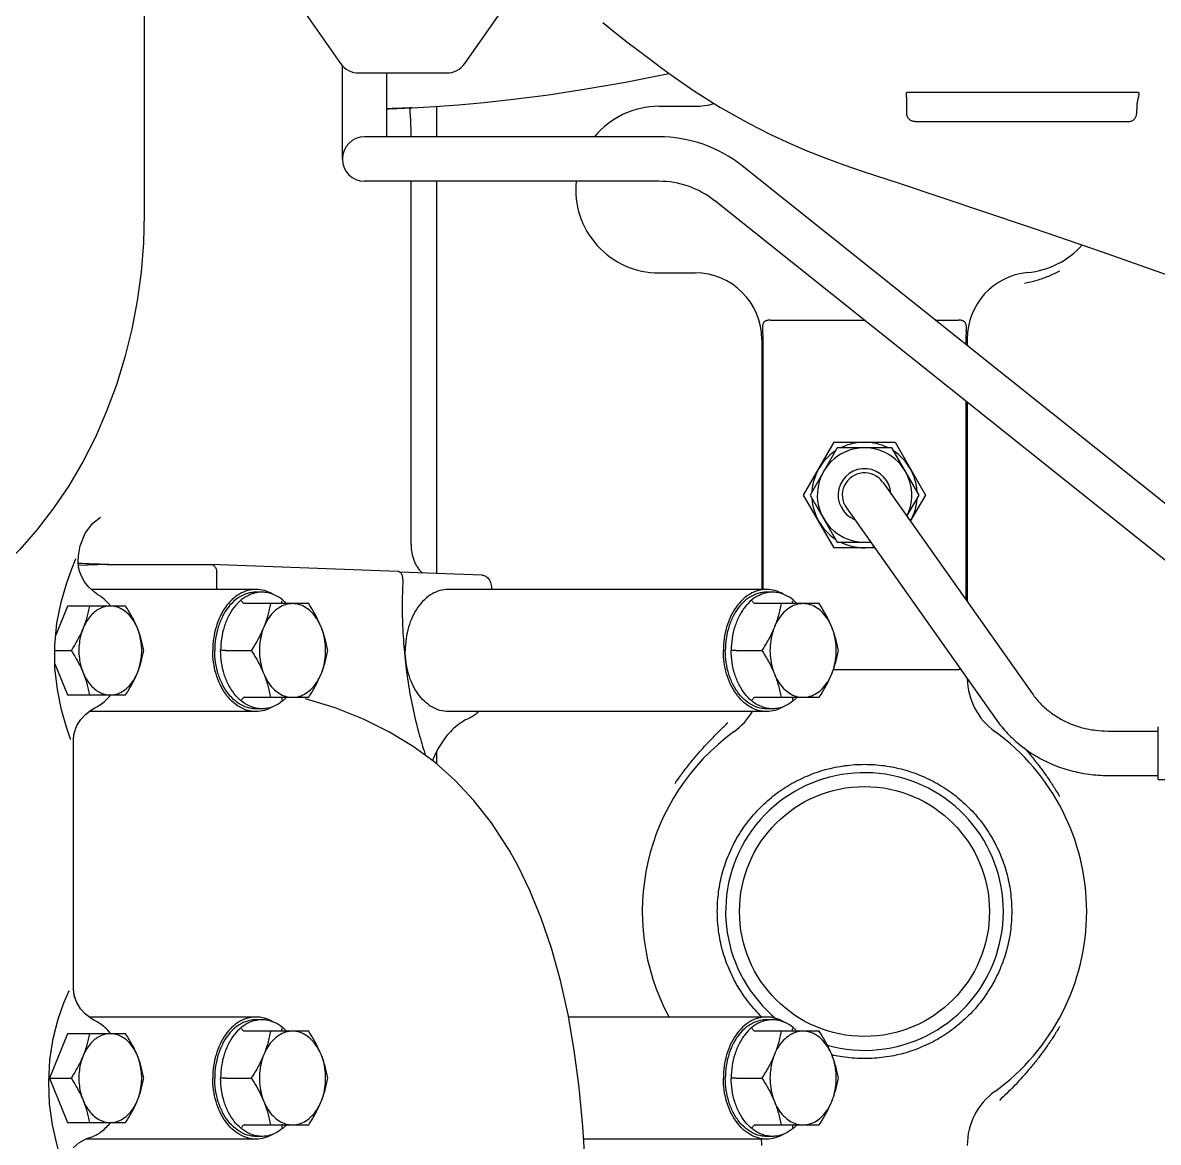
# Model space of a CAD drawing. Header units: millimetres. Extents: x 156850 to 204135, y 56350 to 74150.
# Drawn here: x 174468.4 to 174672.9, y 62455.9 to 62657.6 of the extents above; entities that cross this region are included whole.
import ezdxf

# ---------------------------------------------------------------- set-up
doc = ezdxf.new("R2010")
doc.units = ezdxf.units.MM
doc.header["$LTSCALE"] = 150
doc.layers.add('-----33 Equipment', color=5, linetype='Continuous')

# ---------------------------------------------------------------- blocks, each defined once
blk = doc.blocks.new('X-2F-PLAN$0$AUDIT_I_260115101451-0')
at = {"color": 0}
for p, q in [((21.5, 5.1), (-34.86, 5.1)), ((1.78, -23.55), (-7.79, -30.26)), ((-9.5, -33.54), (-9.5, -49.37)), ((-7.79, -52.65), (6.23, -62.47))]:
    blk.add_line(p, q, dxfattribs=at)
blk.add_lwpolyline([(-34.86, 5.1), (-40.11, 5.24), (-45.35, 5.66), (-50.54, 6.36), (-55.66, 7.33), (-60.7, 8.58), (-65.63, 10.09), (-70.43, 11.86), (-75.07, 13.88), (-79.55, 16.16), (-83.83, 18.67), (-87.89, 21.39), (-91.73, 24.34), (-95.31, 27.47), (-98.63, 30.78), (-101.67, 34.26), (-104.41, 37.87), (-106.87, 41.62), (-109.01, 45.47), (-110.85, 49.41), (-112.38, 53.44)], dxfattribs=at)
for centre, major_axis in [((-5.5, -33.54), (3.55, -1.85)), ((-5.5, -49.37), (3.55, 1.85))]:
    blk.add_ellipse(centre, major_axis=major_axis, ratio=0.999806, start_param=-3.621479, end_param=-2.661706, dxfattribs=at)
blk = doc.blocks.new('X-2F-PLAN$0$A$C73FA2420')
at = {"color": 0, "linetype": 'Continuous'}
for p, q in [((2713.23, 1165.02), (2705.23, 1161.76)), ((2721.23, 1161.76), (2713.23, 1165.02)), ((2713.23, 1165.02), (2713.23, 1161.11)), ((2787.82, 1164.04), (2782.23, 1161.76)), ((2790.23, 1164.06), (2790.23, 1161.11)), ((2798.23, 1161.76), (2793.01, 1163.89)), ((2705.23, 1161.76), (2705.23, 1151.31)), ((2721.23, 1151.31), (2721.23, 1161.76)), ((2728.68, 1161.59), (2728.68, 1161.59)), ((2774.33, 1161.26), (2774.46, 1161.31)), ((2774.45, 1161.31), (2776.43, 1161.95)), ((2774.45, 1161.31), (2774.46, 1161.31)), ((2782.23, 1161.76), (2782.23, 1151.31)), ((2798.23, 1151.31), (2798.23, 1161.76)), ((2725.71, 1159.42), (2726.85, 1160.11)), ((2726.85, 1160.11), (2727.42, 1160.35)), ((2727.42, 1160.35), (2727.82, 1160.47)), ((2727.82, 1160.47), (2728.34, 1160.59)), ((2728.34, 1160.59), (2728.35, 1160.59)), ((2728.35, 1160.59), (2728.77, 1160.65)), ((2728.77, 1160.65), (2729.25, 1160.67)), ((2729.25, 1160.67), (2765.72, 1160.71)), ((2765.72, 1160.71), (2774.34, 1160.68)), ((2774.33, 1160.68), (2775.3, 1160.57)), ((2776.05, 1160.36), (2776.7, 1160.08)), ((2803.91, 1159.39), (2804.52, 1159.61)), ((2804.52, 1159.61), (2805.37, 1159.78)), ((2805.37, 1159.78), (2805.79, 1159.82)), ((2805.73, 1154.71), (2805.55, 1159.8)), ((2805.78, 1159.82), (2806.23, 1159.83)), ((2805.78, 1159.82), (2805.79, 1159.82)), ((2806.23, 1159.83), (2806.32, 1159.83)), ((2806.31, 1159.83), (2807.27, 1159.78)), ((2806.58, 1160.36), (2806.73, 1160.3)), ((2806.71, 1160.31), (2806.72, 1160.3)), ((2702.23, 1127.84), (2702.23, 1158.53)), ((2702.52, 1157.8), (2702.52, 1157.79)), ((2724.23, 1127.84), (2724.23, 1157.9)), ((2779.23, 1127.84), (2779.23, 1157.87)), ((2801.23, 1127.84), (2801.23, 1157.5)), ((2779.89, 1156.84), (2779.89, 1156.84)), ((2800.28, 1156.29), (2800.28, 1156.29)), ((2805.73, 1154.71), (2805.73, 1135.97)), ((2801.23, 1134.91), (2804.23, 1134.91)), ((2804.46, 1102.33), (2805.73, 1135.94)), ((2805.73, 1135.97), (2805.73, 1135.94)), ((2713.23, 1133.31), (2713.23, 1128.68)), ((2790.23, 1133.31), (2790.23, 1128.68)), ((2704.8, 1129.87), (2704.8, 1118.35)), ((2721.67, 1118.35), (2721.67, 1129.87)), ((2781.8, 1129.87), (2781.8, 1118.35)), ((2798.67, 1118.35), (2798.67, 1129.87)), ((2702.73, 1126.78), (2702.73, 1127.84)), ((2723.73, 1126.78), (2723.73, 1127.84)), ((2779.73, 1126.78), (2779.73, 1127.84)), ((2800.73, 1126.78), (2800.73, 1127.84)), ((2781.52, 1118.91), (2781.52, 1118.91)), ((2878.73, 1112.28), (2895.52, 1112.28)), ((2874.73, 1055.28), (2874.73, 1108.28)), ((2882.73, 1055.28), (2882.73, 1108.28)), ((2882.73, 1104.28), (2894.23, 1104.28)), ((2887.79, 1104.28), (2887.79, 1103.88)), ((2803.81, 1087.13), (2804.36, 1102)), ((2809.31, 1099.91), (2874.73, 1099.91)), ((2882.73, 1099.91), (2883.23, 1099.91)), ((2772.03, 1095.31), (2769.78, 1095.31)), ((2874.73, 1095.31), (2804.11, 1095.31)), ((2888.2, 1095.31), (2882.73, 1095.31)), ((2888.18, 1095.62), (2888.49, 1091.39)), ((2779.23, 1035.91), (2779.23, 1093.19)), ((2801.23, 1035.91), (2801.23, 1093.19)), ((2801.23, 1085.41), (2801.31, 1085.41)), ((2754.02, 1082.08), (2753.99, 1082.07)), ((2724.23, 1035.91), (2724.23, 1071.58)), ((2702.23, 1035.91), (2702.23, 1068.83)), ((2858.23, 1055.28), (2858.23, 1048.78)), ((2888.23, 1055.28), (2888.23, 1048.78)), ((2761.65, 908.08), (2871.24, 1045.3)), ((2713.23, 1041.38), (2713.23, 1036.76)), ((2790.23, 1041.38), (2790.23, 1036.76)), ((2771.89, 908.08), (2877.49, 1040.31)), ((2704.8, 1037.94), (2704.8, 1026.43)), ((2721.67, 1026.43), (2721.67, 1037.94)), ((2781.8, 1037.94), (2781.8, 1026.43)), ((2798.67, 1026.43), (2798.67, 1037.94)), ((2846.23, 1036.78), (2801.23, 1036.78)), ((2702.73, 1034.85), (2702.73, 1035.91)), ((2723.73, 1034.85), (2723.73, 1035.91)), ((2779.73, 1034.85), (2779.73, 1035.91)), ((2800.73, 1034.85), (2800.73, 1035.91)), ((2801.23, 1036.51), (2846.23, 1036.51)), ((2849.73, 1035.22), (2849.73, 1018.37)), ((2881.53, 1031.68), (2880.87, 1030.16)), ((2808.73, 1023.76), (2818.23, 1029.25)), ((2818.23, 1029.25), (2827.73, 1023.76)), ((2880.16, 1028.46), (2879.98, 1028.03)), ((2880.88, 1030.19), (2880.16, 1028.46)), ((2880.88, 1030.19), (2880.87, 1030.16)), ((2818.23, 1028.09), (2809.73, 1023.19)), ((2826.73, 1023.19), (2818.23, 1028.09)), ((2879.98, 1028.03), (2878.87, 1025.22)), ((2786.73, 1001.78), (2786.73, 1023.91)), ((2808.73, 1016.46), (2808.73, 1023.76)), ((2809.73, 1023.19), (2809.73, 1017.16)), ((2826.73, 1013.37), (2826.73, 1023.19)), ((2827.73, 1023.76), (2827.73, 1012.79)), ((2815.92, 1021.54), (2777.78, 994.56)), ((2876.57, 1018.73), (2874.31, 1011.88)), ((2820.54, 1015.01), (2782.4, 988.03)), ((2818.23, 1008.46), (2826.73, 1013.37)), ((2827.73, 1012.79), (2818.23, 1007.31)), ((2818.23, 1007.31), (2813.51, 1010.04)), ((2814.41, 1010.67), (2818.23, 1008.46)), ((2874.31, 1011.88), (2871.92, 1004.69)), ((2886.97, 1010.67), (2889.23, 1010.67)), ((2890.73, 969), (2890.73, 1010.65)), ((2885.48, 1009.17), (2885.48, 970.79)), ((2849.73, 1005.55), (2849.73, 1001.36)), ((2834.88, 999.78), (2799.01, 999.78)), ((2835.1, 1000.05), (2799.39, 1000.05)), ((2846.35, 999.78), (2845.12, 999.78)), ((2846.35, 1000.05), (2845.34, 1000.05)), ((2866.6, 988.83), (2866.22, 987.73)), ((2767.73, 974.49), (2767.73, 965.39)), ((2775.73, 974.49), (2775.73, 965.39)), ((2886.97, 969.28), (2887.64, 969.28)), ((2766.98, 965.39), (2776.48, 965.39)), ((2766.98, 965.39), (2766.98, 961.89))]:
    blk.add_line(p, q, dxfattribs=at)
for points in [[(2699.05, 1163.08), (2701.37, 1163.7), (2704.8, 1164.47), (2708.59, 1164.99), (2712.54, 1165.16), (2716.52, 1164.94), (2720.34, 1164.35), (2723.82, 1163.46), (2726.77, 1162.42), (2728.68, 1161.59)], [(2776.43, 1161.95), (2779.53, 1162.83), (2783.18, 1163.59), (2787.11, 1164.03), (2791.17, 1164.07), (2795.17, 1163.68), (2798.92, 1162.93), (2802.26, 1161.96)], [(2728.68, 1161.59), (2728.91, 1161.48), (2729.01, 1161.43)], [(2802.26, 1161.96), (2804.96, 1161), (2806.61, 1160.35)], [(2700.66, 1160.75), (2701.55, 1159.72), (2702.23, 1158.55), (2702.52, 1157.79)], [(2723.61, 1156.9), (2723.96, 1157.54), (2724.74, 1158.55), (2725.71, 1159.42)], [(2774.2, 1161.21), (2774.22, 1161.22), (2774.33, 1161.26)], [(2776.7, 1160.08), (2777.82, 1159.37), (2778.78, 1158.48), (2779.55, 1157.45), (2779.89, 1156.84)], [(2800.28, 1156.29), (2800.71, 1156.92), (2801.61, 1157.91), (2802.68, 1158.75), (2803.91, 1159.39)], [(2807.27, 1159.78), (2809.05, 1159.51), (2811.34, 1158.58), (2813.16, 1157.19), (2814.23, 1155.83)], [(2754.02, 1082.08), (2754.77, 1082.53), (2759.22, 1085.43), (2763.24, 1088.59), (2766.83, 1091.98), (2770.04, 1095.6), (2772.94, 1099.53), (2775.55, 1103.82), (2777.88, 1108.5), (2779.88, 1113.58), (2781.52, 1118.91)], [(2887.79, 1103.88), (2887.94, 1099.71), (2888.18, 1095.62)], [(2888.49, 1091.39), (2888.92, 1086.75), (2889.5, 1081.45), (2890.32, 1075.19), (2891.35, 1068.4), (2892.58, 1061.33), (2894.13, 1053.52), (2894.15, 1053.46)], [(2681.73, 1068.16), (2689.55, 1068.24), (2697.21, 1068.51), (2704.53, 1068.97), (2711.56, 1069.64), (2718.28, 1070.54), (2724.7, 1071.66), (2730.81, 1073.03), (2736.6, 1074.64), (2742.03, 1076.49), (2747.02, 1078.53), (2751.53, 1080.71), (2753.99, 1082.07)], [(2903.29, 1065.41), (2902.21, 1064.07), (2901, 1062.52), (2899.68, 1060.83), (2898.29, 1058.99), (2896.82, 1057.05), (2895.3, 1055.02), (2893.84, 1053.05)], [(2893.84, 1053.05), (2891.06, 1049.06), (2888.07, 1044.32), (2885.12, 1039.07)], [(2885.12, 1039.07), (2883.22, 1035.31), (2881.53, 1031.68)], [(2878.87, 1025.22), (2877.69, 1022.01), (2876.57, 1018.73)], [(2871.92, 1004.69), (2869.18, 996.51), (2866.6, 988.83)], [(2866.22, 987.73), (2862.03, 975.48), (2857.18, 961.77), (2853.45, 951.52)]]:
    blk.add_lwpolyline(points, dxfattribs=at)
blk.add_circle((2743.23, 1018.28), 22.5, dxfattribs=at)
for centre, radius, start, end in [((2878.73, 1108.28), 4, 0, 180), ((2873.23, 1055.28), 15, 84.2586, 180), ((2873.23, 1055.28), 15, 0, 50.6959), ((2743.23, 1018.28), 40, 35.9117, 118.3723), ((2858.73, 1055.28), 16, 321.3895, 0), ((2858.73, 1055.28), 24, 321.3895, 0), ((2846.23, 1048.78), 12, 270, 0), ((2900.23, 1048.78), 12, 180, 196.489), ((2743.23, 1018.28), 25, 164.454, 140.7462), ((2785.35, 1048.78), 12, 215.9117, 239.3426), ((2701.12, 1048.78), 12, 270, 275.3387), ((2846.23, 1048.78), 12.27, 270, 277.0231), ((2818.23, 1018.28), 8.5, 243.4203, 187.1914), ((2818.23, 1018.28), 9.5, 93.8498, 146.151), ((2818.23, 1018.28), 9.5, 33.8482, 86.1517), ((2818.23, 1018.28), 9.5, 153.849, 190.3064), ((2818.23, 1018.28), 4.75, 272.8752, 157.8318), ((2818.23, 1018.28), 4, 305.2741, 125.2741), ((2818.23, 1018.28), 9.5, 333.849, 26.1502), ((2818.23, 1018.28), 9.5, 273.8498, 326.151), ((2818.23, 1018.28), 9.5, 240.1879, 266.1517), ((2701.12, 987.78), 12, 35.9117, 90), ((2785.35, 987.78), 12, 90.9908, 144.0883), ((2846.35, 987.78), 12.27, 83.5224, 90), ((2846.35, 987.78), 12, 5.3128, 90), ((2743.23, 1018.28), 40, 215.9117, 324.0883), ((2873.23, 990.28), 15, 185.3128, 228.3084)]:
    blk.add_arc(centre, radius, start, end, dxfattribs=at)
for points, start_tangent, end_tangent in [([(2713.23, 1161.11), (2712.21, 1160.48), (2711.21, 1159.91), (2710.22, 1159.4), (2709.23, 1158.97)], (-0.84076, -0.541408), (-0.92582, -0.377964)), ([(2717.23, 1158.97), (2715.97, 1159.39), (2714.62, 1159.64), (2713.23, 1159.73), (2711.84, 1159.64), (2710.5, 1159.39), (2709.23, 1158.97)], (-0.92582, 0.377964), (-0.92582, -0.377964)), ([(2717.23, 1158.97), (2716.25, 1159.4), (2715.26, 1159.91), (2714.25, 1160.48), (2713.23, 1161.11)], (-0.92582, 0.377964), (-0.84076, 0.541408)), ([(2727.43, 1160.36), (2727.7, 1160.44), (2728.12, 1160.55)], (0.943614, 0.331049), (0.977969, 0.208751)), ([(2728.12, 1160.55), (2728.21, 1160.57), (2728.34, 1160.59)], (0.977969, 0.208751), (0.984966, 0.172748)), ([(2728.35, 1160.59), (2728.57, 1160.63), (2728.76, 1160.65)], (0.985049, 0.172275), (0.993779, 0.111366)), ([(2728.76, 1160.65), (2729.25, 1160.69)], (0.993779, 0.111366), (0.997742, 0.067158)), ([(2729.25, 1160.69), (2729.3, 1160.7)], (0.997742, 0.067158), (0.997899, 0.064785)), ([(2774.27, 1160.7), (2774.79, 1160.66)], (0.998058, -0.062288), (0.991909, -0.12695)), ([(2774.79, 1160.66), (2774.86, 1160.65), (2775.01, 1160.62)], (0.991909, -0.12695), (0.987186, -0.159573)), ([(2775.01, 1160.62), (2775.19, 1160.59), (2775.3, 1160.57)], (0.987186, -0.159573), (0.978302, -0.207182)), ([(2775.3, 1160.57), (2776.03, 1160.36)], (0.978302, -0.207182), (0.941615, -0.336692)), ([(2790.23, 1161.11), (2789.21, 1160.48), (2788.21, 1159.91), (2787.22, 1159.4), (2786.23, 1158.97)], (-0.84076, -0.541408), (-0.92582, -0.377964)), ([(2794.23, 1158.97), (2792.97, 1159.39), (2791.62, 1159.64), (2790.23, 1159.73), (2788.84, 1159.64), (2787.5, 1159.39), (2786.23, 1158.97)], (-0.92582, 0.377964), (-0.92582, -0.377964)), ([(2794.23, 1158.97), (2793.25, 1159.4), (2792.26, 1159.91), (2791.25, 1160.48), (2790.23, 1161.11)], (-0.92582, 0.377964), (-0.84076, 0.541408)), ([(2804.54, 1159.61), (2804.8, 1159.68), (2805.25, 1159.77)], (0.961546, 0.274643), (0.988818, 0.149131)), ([(2805.25, 1159.77), (2805.3, 1159.77), (2805.34, 1159.78)], (0.988818, 0.149131), (0.990809, 0.135266)), ([(2805.34, 1159.78), (2805.67, 1159.82), (2805.71, 1159.82)], (0.990809, 0.135266), (0.997029, 0.077027)), ([(2805.71, 1159.82), (2805.78, 1159.82)], (0.997029, 0.077027), (0.997792, 0.066422)), ([(2805.97, 1159.82), (2805.76, 1154.71)], (-0.04188, -0.999123), (-0.040908, -0.999163)), ([(2805.79, 1159.82), (2805.87, 1159.83)], (0.997823, 0.065946), (0.998559, 0.053657)), ([(2805.87, 1159.83), (2806.32, 1159.84)], (0.998559, 0.053657), (1, 0.00003)), ([(2806.32, 1159.84), (2806.42, 1159.84)], (1, 0.00003), (0.999941, -0.010907)), ([(2702.52, 1157.79), (2702.97, 1156.69)], (0.293788, -0.955871), (0.456114, -0.889922)), ([(2709.23, 1158.97), (2708.25, 1158.6), (2707.26, 1158.29), (2706.25, 1158.04), (2705.23, 1157.84)], (-0.92582, -0.377964), (-0.985438, -0.170033)), ([(2709.23, 1158.97), (2708.1, 1158.41), (2707.11, 1157.71), (2706.31, 1156.9), (2705.72, 1156), (2705.35, 1155.05), (2705.23, 1154.07)], (-0.92582, -0.377964), (0, -1)), ([(2721.23, 1154.07), (2721.11, 1155.05), (2720.75, 1156.01), (2720.16, 1156.9), (2719.36, 1157.71), (2718.38, 1158.4), (2717.23, 1158.97)], (0, 1), (-0.92582, 0.377964)), ([(2721.23, 1157.84), (2720.21, 1158.04), (2719.21, 1158.29), (2718.22, 1158.6), (2717.23, 1158.97)], (-0.985438, 0.170033), (-0.92582, 0.377964)), ([(2786.23, 1158.97), (2785.25, 1158.6), (2784.26, 1158.29), (2783.25, 1158.04), (2782.23, 1157.84)], (-0.92582, -0.377964), (-0.985438, -0.170033)), ([(2786.23, 1158.97), (2785.1, 1158.41), (2784.11, 1157.71), (2783.31, 1156.9), (2782.72, 1156), (2782.35, 1155.05), (2782.23, 1154.07)], (-0.92582, -0.377964), (0, -1)), ([(2798.23, 1154.07), (2798.11, 1155.05), (2797.75, 1156.01), (2797.16, 1156.9), (2796.36, 1157.71), (2795.38, 1158.4), (2794.23, 1158.97)], (0, 1), (-0.92582, 0.377964)), ([(2798.23, 1157.84), (2797.21, 1158.04), (2796.21, 1158.29), (2795.22, 1158.6), (2794.23, 1158.97)], (-0.985438, 0.170033), (-0.92582, 0.377964)), ([(2702.97, 1156.69), (2703.48, 1155.83), (2705.12, 1154.09), (2705.2, 1154.02)], (0.456114, -0.889922), (0.782614, -0.622507)), ([(2721.27, 1154.02), (2722.36, 1155.04), (2723.06, 1155.94)], (0.782469, 0.62269), (0.55814, 0.829747)), ([(2723.06, 1155.94), (2723.61, 1156.9)], (0.55814, 0.829747), (0.425153, 0.905121)), ([(2779.89, 1156.84), (2780.45, 1155.88)], (0.433659, -0.901077), (0.565088, -0.825031)), ([(2780.45, 1155.88), (2781.21, 1154.93), (2782.2, 1154.02)], (0.565088, -0.825031), (0.78243, -0.622739)), ([(2798.27, 1154.02), (2798.78, 1154.46), (2799.68, 1155.43)], (0.782108, 0.623143), (0.623303, 0.781981)), ([(2799.68, 1155.43), (2800.28, 1156.29)], (0.623303, 0.781981), (0.511108, 0.859516)), ([(2705.23, 1154.07), (2705.36, 1153.09), (2705.72, 1152.14), (2706.31, 1151.24), (2707.11, 1150.44), (2708.09, 1149.74), (2709.23, 1149.17)], (0, -1), (0.92582, -0.377964)), ([(2717.23, 1149.17), (2718.37, 1149.74), (2719.36, 1150.43), (2720.16, 1151.24), (2720.75, 1152.14), (2721.11, 1153.09), (2721.23, 1154.07)], (0.92582, 0.377964), (0, 1)), ([(2782.23, 1154.07), (2782.36, 1153.09), (2782.72, 1152.14), (2783.31, 1151.24), (2784.11, 1150.44), (2785.09, 1149.74), (2786.23, 1149.17)], (0, -1), (0.92582, -0.377964)), ([(2794.23, 1149.17), (2795.37, 1149.74), (2796.36, 1150.43), (2797.16, 1151.24), (2797.75, 1152.14), (2798.11, 1153.09), (2798.23, 1154.07)], (0.92582, 0.377964), (0, 1)), ([(2805.76, 1154.71), (2805.71, 1153.49)], (-0.040908, -0.999163), (-0.040685, -0.999172)), ([(2705.23, 1151.31), (2706.25, 1150.68), (2707.26, 1150.11), (2708.25, 1149.61), (2709.23, 1149.17)], (0.84076, -0.541408), (0.92582, -0.377964)), ([(2717.23, 1149.17), (2718.22, 1149.61), (2719.21, 1150.11), (2720.21, 1150.68), (2721.23, 1151.31)], (0.92582, 0.377964), (0.84076, 0.541408)), ([(2782.23, 1151.31), (2783.25, 1150.68), (2784.26, 1150.11), (2785.25, 1149.61), (2786.23, 1149.17)], (0.84076, -0.541408), (0.92582, -0.377964)), ([(2794.23, 1149.17), (2795.22, 1149.61), (2796.21, 1150.11), (2797.21, 1150.68), (2798.23, 1151.31)], (0.92582, 0.377964), (0.84076, 0.541408)), ([(2709.23, 1149.17), (2710.22, 1148.8), (2711.21, 1148.5), (2712.21, 1148.25), (2713.23, 1148.04)], (0.92582, -0.377964), (0.985438, -0.170033)), ([(2709.23, 1149.17), (2710.5, 1148.76), (2711.85, 1148.5), (2713.23, 1148.41), (2714.62, 1148.5), (2715.97, 1148.76), (2717.23, 1149.17)], (0.92582, -0.377964), (0.92582, 0.377964)), ([(2713.23, 1148.04), (2714.25, 1148.25), (2715.26, 1148.5), (2716.25, 1148.8), (2717.23, 1149.17)], (0.985438, 0.170033), (0.92582, 0.377964)), ([(2786.23, 1149.17), (2787.22, 1148.8), (2788.21, 1148.5), (2789.21, 1148.25), (2790.23, 1148.04)], (0.92582, -0.377964), (0.985438, -0.170033)), ([(2786.23, 1149.17), (2787.5, 1148.76), (2788.85, 1148.5), (2790.23, 1148.41), (2791.62, 1148.5), (2792.97, 1148.76), (2794.23, 1149.17)], (0.92582, -0.377964), (0.92582, 0.377964)), ([(2790.23, 1148.04), (2791.25, 1148.25), (2792.26, 1148.5), (2793.25, 1148.8), (2794.23, 1149.17)], (0.985438, 0.170033), (0.92582, 0.377964)), ([(2702.23, 1127.84), (2702.45, 1129.36), (2703.07, 1130.81), (2704.09, 1132.16), (2705.46, 1133.34), (2707.12, 1134.31), (2709.02, 1135.02), (2711.09, 1135.47), (2713.23, 1135.62)], (0, 1), (1, 0)), ([(2702.73, 1127.84), (2702.79, 1128.61), (2703.25, 1130.13), (2704.14, 1131.55), (2705.43, 1132.81), (2707.06, 1133.84), (2708.96, 1134.62), (2711.05, 1135.1), (2713.23, 1135.26)], (0, 1), (1, 0)), ([(2724.23, 1127.84), (2724.02, 1129.36), (2723.4, 1130.81), (2722.38, 1132.16), (2721.01, 1133.34), (2719.35, 1134.31), (2717.44, 1135.02), (2715.38, 1135.47), (2713.23, 1135.62)], (0, 1), (-1, 0)), ([(2723.73, 1127.84), (2723.68, 1128.61), (2723.22, 1130.13), (2722.33, 1131.55), (2721.04, 1132.81), (2719.41, 1133.84), (2717.5, 1134.62), (2715.42, 1135.1), (2713.23, 1135.26)], (0, 1), (-1, 0)), ([(2779.23, 1127.84), (2779.45, 1129.36), (2780.07, 1130.81), (2781.09, 1132.16), (2782.46, 1133.34), (2784.12, 1134.31), (2786.02, 1135.02), (2788.09, 1135.47), (2790.23, 1135.62)], (0, 1), (1, 0)), ([(2779.73, 1127.84), (2779.79, 1128.61), (2780.25, 1130.13), (2781.14, 1131.55), (2782.43, 1132.81), (2784.06, 1133.84), (2785.96, 1134.62), (2788.05, 1135.1), (2790.23, 1135.26)], (0, 1), (1, 0)), ([(2801.23, 1127.84), (2801.02, 1129.36), (2800.4, 1130.81), (2799.38, 1132.16), (2798.01, 1133.34), (2796.35, 1134.31), (2794.44, 1135.02), (2792.38, 1135.47), (2790.23, 1135.62)], (0, 1), (-1, 0)), ([(2800.73, 1127.84), (2800.68, 1128.61), (2800.22, 1130.13), (2799.33, 1131.55), (2798.04, 1132.81), (2796.41, 1133.84), (2794.5, 1134.62), (2792.42, 1135.1), (2790.23, 1135.26)], (0, 1), (-1, 0)), ([(2805.73, 1135.94), (2805.7, 1135.73), (2805.59, 1135.51), (2805.41, 1135.31), (2805.17, 1135.14), (2804.89, 1135.01), (2804.57, 1134.94), (2804.23, 1134.91)], (-0.038721, -0.99925), (-1, 0)), ([(2702.83, 1127.8), (2703.25, 1129.07), (2704.14, 1130.49), (2705.43, 1131.75), (2707.06, 1132.78), (2708.96, 1133.56), (2711.05, 1134.04), (2713.23, 1134.2)], (0.1942, 0.980962), (1, 0)), ([(2723.63, 1127.8), (2723.22, 1129.07), (2722.33, 1130.49), (2721.04, 1131.75), (2719.41, 1132.78), (2717.5, 1133.56), (2715.42, 1134.04), (2713.23, 1134.2)], (-0.1942, 0.980962), (-1, 0)), ([(2713.23, 1133.31), (2713.23, 1133.49), (2713.23, 1133.7), (2713.23, 1133.9), (2713.23, 1134.07)], (0, 1), (0, 1)), ([(2779.83, 1127.8), (2780.25, 1129.07), (2781.14, 1130.49), (2782.43, 1131.75), (2784.06, 1132.78), (2785.96, 1133.56), (2788.05, 1134.04), (2790.23, 1134.2)], (0.1942, 0.980962), (1, 0)), ([(2800.63, 1127.8), (2800.22, 1129.07), (2799.33, 1130.49), (2798.04, 1131.75), (2796.41, 1132.78), (2794.5, 1133.56), (2792.42, 1134.04), (2790.23, 1134.2)], (-0.1942, 0.980962), (-1, 0)), ([(2790.23, 1133.31), (2790.23, 1133.49), (2790.23, 1133.7), (2790.23, 1133.9), (2790.23, 1134.07)], (0, 1), (0, 1)), ([(2704.8, 1129.87), (2704.76, 1130.03), (2704.64, 1130.19), (2704.48, 1130.33), (2704.3, 1130.42)], (0, 1), (-0.92582, 0.377964)), ([(2713.23, 1128.68), (2712.17, 1128.02), (2711.11, 1127.42), (2710.06, 1126.88), (2709.02, 1126.43)], (-0.84076, -0.541408), (-0.92582, -0.377964)), ([(2717.45, 1126.43), (2716.41, 1126.88), (2715.36, 1127.42), (2714.3, 1128.02), (2713.23, 1128.68)], (-0.92582, 0.377964), (-0.84076, 0.541408)), ([(2721.67, 1129.87), (2721.71, 1130.03), (2721.83, 1130.19), (2721.99, 1130.33), (2722.17, 1130.42)], (0, 1), (0.92582, 0.377964)), ([(2781.8, 1129.87), (2781.76, 1130.03), (2781.64, 1130.19), (2781.48, 1130.33), (2781.3, 1130.42)], (0, 1), (-0.92582, 0.377964)), ([(2790.23, 1128.68), (2789.17, 1128.02), (2788.11, 1127.42), (2787.06, 1126.88), (2786.02, 1126.43)], (-0.84076, -0.541408), (-0.92582, -0.377964)), ([(2794.45, 1126.43), (2793.41, 1126.88), (2792.36, 1127.42), (2791.3, 1128.02), (2790.23, 1128.68)], (-0.92582, 0.377964), (-0.84076, 0.541408)), ([(2798.67, 1129.87), (2798.71, 1130.03), (2798.83, 1130.19), (2798.99, 1130.33), (2799.17, 1130.42)], (0, 1), (0.92582, 0.377964)), ([(2703.16, 1124.71), (2703.07, 1124.86), (2702.45, 1126.32), (2702.23, 1127.84)], (-0.527024, 0.84985), (0, 1)), ([(2702.73, 1126.78), (2702.79, 1127.55), (2702.83, 1127.8)], (0, 1), (0.1942, 0.980962)), ([(2703.15, 1124.71), (2702.79, 1126), (2702.73, 1126.78)], (-0.378535, 0.925587), (0, 1)), ([(2717.45, 1126.43), (2715.84, 1126.93), (2714.12, 1127.19), (2712.35, 1127.19), (2710.63, 1126.93), (2709.02, 1126.43)], (-0.92582, 0.377964), (-0.92582, -0.377964)), ([(2723.31, 1124.71), (2723.4, 1124.86), (2724.02, 1126.32), (2724.23, 1127.84)], (0.527024, 0.84985), (0, 1)), ([(2723.32, 1124.71), (2723.68, 1126), (2723.73, 1126.78)], (0.378535, 0.925587), (0, 1)), ([(2723.73, 1126.78), (2723.68, 1127.55), (2723.63, 1127.8)], (0, 1), (-0.1942, 0.980962)), ([(2780.16, 1124.71), (2780.07, 1124.86), (2779.45, 1126.32), (2779.23, 1127.84)], (-0.527024, 0.84985), (0, 1)), ([(2779.73, 1126.78), (2779.79, 1127.55), (2779.83, 1127.8)], (0, 1), (0.1942, 0.980962)), ([(2780.15, 1124.71), (2779.79, 1126), (2779.73, 1126.78)], (-0.378535, 0.925587), (0, 1)), ([(2794.45, 1126.43), (2792.84, 1126.93), (2791.12, 1127.19), (2789.35, 1127.19), (2787.63, 1126.93), (2786.02, 1126.43)], (-0.92582, 0.377964), (-0.92582, -0.377964)), ([(2800.31, 1124.71), (2800.4, 1124.86), (2801.02, 1126.32), (2801.23, 1127.84)], (0.527024, 0.84985), (0, 1)), ([(2800.32, 1124.71), (2800.68, 1126), (2800.73, 1126.78)], (0.378535, 0.925587), (0, 1)), ([(2800.73, 1126.78), (2800.68, 1127.55), (2800.63, 1127.8)], (0, 1), (-0.1942, 0.980962)), ([(2704.18, 1123.01), (2704.14, 1123.06), (2703.25, 1124.48), (2703.15, 1124.71)], (-0.639571, 0.768732), (-0.378535, 0.925587)), ([(2709.02, 1126.43), (2707.6, 1125.7), (2706.41, 1124.77), (2705.53, 1123.69), (2704.98, 1122.5), (2704.8, 1121.26)], (-0.92582, -0.377964), (0, -1)), ([(2709.02, 1126.43), (2707.98, 1126.04), (2706.93, 1125.71), (2705.87, 1125.45), (2704.8, 1125.24)], (-0.92582, -0.377964), (-0.985438, -0.170033)), ([(2721.67, 1121.26), (2721.48, 1122.5), (2720.94, 1123.69), (2720.06, 1124.77), (2718.88, 1125.69), (2717.45, 1126.43)], (0, 1), (-0.92582, 0.377964)), ([(2721.67, 1125.24), (2720.6, 1125.45), (2719.54, 1125.71), (2718.49, 1126.04), (2717.45, 1126.43)], (-0.985438, 0.170033), (-0.92582, 0.377964)), ([(2722.28, 1123.01), (2722.33, 1123.06), (2723.22, 1124.48), (2723.32, 1124.71)], (0.639571, 0.768732), (0.378535, 0.925587)), ([(2781.18, 1123.01), (2781.14, 1123.06), (2780.25, 1124.48), (2780.15, 1124.71)], (-0.639571, 0.768732), (-0.378535, 0.925587)), ([(2786.02, 1126.43), (2784.6, 1125.7), (2783.41, 1124.77), (2782.53, 1123.69), (2781.98, 1122.5), (2781.8, 1121.26)], (-0.92582, -0.377964), (0, -1)), ([(2786.02, 1126.43), (2784.98, 1126.04), (2783.93, 1125.71), (2782.87, 1125.45), (2781.8, 1125.24)], (-0.92582, -0.377964), (-0.985438, -0.170033)), ([(2798.67, 1121.26), (2798.48, 1122.5), (2797.94, 1123.69), (2797.06, 1124.77), (2795.88, 1125.69), (2794.45, 1126.43)], (0, 1), (-0.92582, 0.377964)), ([(2798.67, 1125.24), (2797.6, 1125.45), (2796.54, 1125.71), (2795.49, 1126.04), (2794.45, 1126.43)], (-0.985438, 0.170033), (-0.92582, 0.377964)), ([(2799.28, 1123.01), (2799.33, 1123.06), (2800.22, 1124.48), (2800.32, 1124.71)], (0.639571, 0.768732), (0.378535, 0.925587)), ([(2704.35, 1122.82), (2704.18, 1123.01)], (-0.664574, 0.747223), (-0.639571, 0.768732)), ([(2704.48, 1123.18), (2704.3, 1123.13)], (-0.989806, -0.142419), (-0.92582, -0.377964)), ([(2704.77, 1122.39), (2704.35, 1122.82)], (-0.719955, 0.694021), (-0.664574, 0.747223)), ([(2704.68, 1123.16), (2704.64, 1123.18), (2704.48, 1123.18)], (-0.926496, 0.376304), (-0.989806, -0.142419)), ([(2704.8, 1122.98), (2704.76, 1123.11), (2704.68, 1123.16)], (0, 1), (-0.926496, 0.376304)), ([(2721.67, 1122.98), (2721.71, 1123.11), (2721.79, 1123.16)], (0, 1), (0.926936, 0.375219)), ([(2721.7, 1122.39), (2722.12, 1122.82)], (0.719955, 0.694021), (0.664539, 0.747253)), ([(2721.79, 1123.16), (2721.83, 1123.18), (2721.99, 1123.18)], (0.926936, 0.375219), (0.989806, -0.142419)), ([(2721.99, 1123.18), (2722.17, 1123.13)], (0.989806, -0.142419), (0.92582, -0.377964)), ([(2722.12, 1122.82), (2722.28, 1123.01)], (0.664539, 0.747253), (0.639571, 0.768732)), ([(2781.35, 1122.82), (2781.18, 1123.01)], (-0.664574, 0.747223), (-0.639571, 0.768732)), ([(2781.48, 1123.18), (2781.3, 1123.13)], (-0.989806, -0.142419), (-0.92582, -0.377964)), ([(2781.77, 1122.39), (2781.35, 1122.82)], (-0.719955, 0.694021), (-0.664574, 0.747223)), ([(2781.68, 1123.16), (2781.64, 1123.18), (2781.48, 1123.18)], (-0.926496, 0.376304), (-0.989806, -0.142419)), ([(2781.8, 1122.98), (2781.76, 1123.11), (2781.68, 1123.16)], (0, 1), (-0.926496, 0.376304)), ([(2798.67, 1122.98), (2798.71, 1123.11), (2798.79, 1123.16)], (0, 1), (0.926936, 0.375219)), ([(2798.7, 1122.39), (2799.12, 1122.82)], (0.719955, 0.694021), (0.664539, 0.747253)), ([(2798.79, 1123.16), (2798.83, 1123.18), (2798.99, 1123.18)], (0.926936, 0.375219), (0.989806, -0.142419)), ([(2798.99, 1123.18), (2799.17, 1123.13)], (0.989806, -0.142419), (0.92582, -0.377964)), ([(2799.12, 1122.82), (2799.28, 1123.01)], (0.664539, 0.747253), (0.639571, 0.768732)), ([(2704.8, 1121.26), (2704.99, 1120.02), (2705.53, 1118.84), (2706.41, 1117.76), (2707.59, 1116.83), (2709.02, 1116.1)], (0, -1), (0.92582, -0.377964)), ([(2717.45, 1116.1), (2718.87, 1116.83), (2720.06, 1117.76), (2720.94, 1118.84), (2721.48, 1120.03), (2721.67, 1121.26)], (0.92582, 0.377964), (0, 1)), ([(2781.8, 1121.26), (2781.99, 1120.02), (2782.53, 1118.84), (2783.41, 1117.76), (2784.59, 1116.83), (2786.02, 1116.1)], (0, -1), (0.92582, -0.377964)), ([(2794.45, 1116.1), (2795.87, 1116.83), (2797.06, 1117.76), (2797.94, 1118.84), (2798.48, 1120.03), (2798.67, 1121.26)], (0.92582, 0.377964), (0, 1)), ([(2704.8, 1118.35), (2705.87, 1117.69), (2706.93, 1117.09), (2707.98, 1116.56), (2709.02, 1116.1)], (0.84076, -0.541408), (0.92582, -0.377964)), ([(2717.45, 1116.1), (2718.49, 1116.56), (2719.54, 1117.09), (2720.6, 1117.69), (2721.67, 1118.35)], (0.92582, 0.377964), (0.84076, 0.541408)), ([(2781.8, 1118.35), (2782.87, 1117.69), (2783.93, 1117.09), (2784.98, 1116.56), (2786.02, 1116.1)], (0.84076, -0.541408), (0.92582, -0.377964)), ([(2794.45, 1116.1), (2795.49, 1116.56), (2796.54, 1117.09), (2797.6, 1117.69), (2798.67, 1118.35)], (0.92582, 0.377964), (0.84076, 0.541408)), ([(2709.02, 1116.1), (2710.06, 1115.71), (2711.11, 1115.38), (2712.17, 1115.12), (2713.23, 1114.91)], (0.92582, -0.377964), (0.985438, -0.170033)), ([(2709.02, 1116.1), (2710.63, 1115.59), (2712.35, 1115.33), (2714.12, 1115.33), (2715.84, 1115.59), (2717.45, 1116.1)], (0.92582, -0.377964), (0.92582, 0.377964)), ([(2713.23, 1114.91), (2714.3, 1115.12), (2715.36, 1115.38), (2716.41, 1115.71), (2717.45, 1116.1)], (0.985438, 0.170033), (0.92582, 0.377964)), ([(2786.02, 1116.1), (2787.06, 1115.71), (2788.11, 1115.38), (2789.17, 1115.12), (2790.23, 1114.91)], (0.92582, -0.377964), (0.985438, -0.170033)), ([(2786.02, 1116.1), (2787.63, 1115.59), (2789.35, 1115.33), (2791.12, 1115.33), (2792.84, 1115.59), (2794.45, 1116.1)], (0.92582, -0.377964), (0.92582, 0.377964)), ([(2790.23, 1114.91), (2791.3, 1115.12), (2792.36, 1115.38), (2793.41, 1115.71), (2794.45, 1116.1)], (0.985438, 0.170033), (0.92582, 0.377964)), ([(2887.79, 1104.06), (2887.78, 1104.28)], (-0.024642, 0.999696), (-0.023412, 0.999726)), ([(2887.88, 1101.18), (2887.79, 1104.06)], (-0.039939, 0.999202), (-0.024642, 0.999696)), ([(2802.96, 1101.39), (2803.25, 1101.39), (2803.53, 1101.44), (2803.79, 1101.52), (2804.02, 1101.64), (2804.2, 1101.79), (2804.34, 1101.96), (2804.36, 1102)], (0.99864, -0.052145), (0.477835, 0.878449)), ([(2804.36, 1102), (2804.43, 1102.15), (2804.46, 1102.33)], (0.477835, 0.878449), (0.038524, 0.999258)), ([(2802.96, 1101.39), (2798.18, 1101.51), (2793.39, 1101.38), (2788.63, 1101), (2783.93, 1100.37), (2779.31, 1099.49), (2774.8, 1098.37), (2771.27, 1097.3)], (-0.99864, 0.052145), (-0.949831, -0.312765)), ([(2779.23, 1093.19), (2779.45, 1094.71), (2780.07, 1096.17), (2781.09, 1097.51), (2782.46, 1098.69), (2784.12, 1099.66), (2786.02, 1100.38), (2788.09, 1100.82), (2790.23, 1100.97)], (0, 1), (1, 0)), ([(2801.23, 1093.19), (2801.02, 1094.71), (2800.4, 1096.17), (2799.38, 1097.51), (2798.01, 1098.69), (2796.35, 1099.66), (2794.44, 1100.38), (2792.38, 1100.82), (2790.23, 1100.97)], (0, 1), (-1, 0)), ([(2883.23, 1099.91), (2886.28, 1100), (2887.93, 1100.13)], (1, 0), (0.995449, 0.095291)), ([(2887.94, 1099.8), (2887.88, 1101.18)], (-0.046855, 0.998902), (-0.039939, 0.999202)), ([(2809.31, 1099.91), (2808.5, 1099.87), (2807.69, 1099.75), (2806.92, 1099.55), (2806.19, 1099.29), (2805.52, 1098.95), (2804.92, 1098.56), (2804.41, 1098.11), (2804.2, 1097.88)], (-1, 0), (-0.654074, -0.75643)), ([(2770.86, 1095.87), (2770.38, 1096.07)], (-0.923212, 0.384291), (-0.927753, 0.373194)), ([(2778.05, 1089.42), (2777.35, 1090.73), (2776.44, 1091.97), (2775.31, 1093.12), (2773.99, 1094.16), (2772.5, 1095.09), (2770.86, 1095.87)], (-0.39598, 0.918259), (-0.923212, 0.384291)), ([(2779.22, 1087.75), (2779.01, 1087.97), (2778.45, 1088.67), (2778.05, 1089.42)], (-0.715854, 0.69825), (-0.39598, 0.918259)), ([(2803.81, 1087.13), (2803.75, 1086.79), (2803.6, 1086.47), (2803.36, 1086.17), (2803.05, 1085.91), (2802.68, 1085.7), (2802.25, 1085.54), (2801.79, 1085.44), (2801.31, 1085.41)], (-0.037007, -0.999315), (-1, 0)), ([(2766.3, 1052.38), (2768.1, 1051.1), (2769.81, 1049.78), (2771.44, 1048.43), (2772.99, 1047.06), (2774.47, 1045.67), (2775.89, 1044.27), (2777.25, 1042.86)], (0.826591, -0.562803), (0.6861, -0.727508)), ([(2724.23, 1036.75), (2725.46, 1037.93), (2726.81, 1039.07), (2728.24, 1040.13), (2729.73, 1041.08), (2731.28, 1041.93), (2732.89, 1042.67), (2734.54, 1043.31), (2736.23, 1043.84), (2737.96, 1044.25), (2739.7, 1044.54), (2741.46, 1044.72), (2743.23, 1044.78)], (0.697032, 0.71704), (1, 0)), ([(2743.23, 1044.78), (2745, 1044.72), (2746.77, 1044.54), (2748.51, 1044.25), (2750.24, 1043.84), (2751.93, 1043.31), (2753.58, 1042.67), (2755.19, 1041.93), (2756.74, 1041.08), (2758.23, 1040.13), (2759.66, 1039.07), (2761.01, 1037.93), (2762.28, 1036.7), (2763.47, 1035.39), (2764.57, 1034), (2765.57, 1032.54), (2766.47, 1031.01), (2767.27, 1029.43), (2767.96, 1027.8), (2768.54, 1026.13), (2769.01, 1024.42), (2769.36, 1022.69), (2769.6, 1020.93), (2769.72, 1019.16), (2769.72, 1017.39), (2769.6, 1015.63), (2769.36, 1013.87), (2769.01, 1012.13), (2768.54, 1010.43), (2767.96, 1008.75), (2767.27, 1007.12), (2766.47, 1005.54), (2765.57, 1004.02), (2764.57, 1002.56), (2763.47, 1001.17), (2762.28, 999.86), (2761.01, 998.62), (2759.66, 997.48), (2758.23, 996.43), (2756.74, 995.48), (2755.19, 994.63), (2753.58, 993.88), (2751.93, 993.24), (2750.24, 992.72), (2748.51, 992.31), (2746.77, 992.01), (2745, 991.84), (2743.23, 991.78)], (1, 0), (-1, 0.000003)), ([(2702.23, 1035.91), (2702.45, 1037.43), (2703.07, 1038.89), (2704.09, 1040.24), (2705.46, 1041.41), (2707.12, 1042.38), (2709.02, 1043.1), (2711.09, 1043.54), (2713.23, 1043.69)], (0, 1), (1, 0)), ([(2702.73, 1035.91), (2702.79, 1036.69), (2703.25, 1038.21), (2704.14, 1039.63), (2705.43, 1040.88), (2707.06, 1041.92), (2708.96, 1042.7), (2711.05, 1043.18), (2713.23, 1043.34)], (0, 1), (1, 0)), ([(2724.23, 1035.91), (2724.02, 1037.43), (2723.4, 1038.89), (2722.38, 1040.24), (2721.01, 1041.41), (2719.35, 1042.38), (2717.44, 1043.1), (2715.38, 1043.54), (2713.23, 1043.69)], (0, 1), (-1, 0)), ([(2723.73, 1035.91), (2723.68, 1036.69), (2723.22, 1038.21), (2722.33, 1039.63), (2721.04, 1040.88), (2719.41, 1041.92), (2717.5, 1042.7), (2715.42, 1043.18), (2713.23, 1043.34)], (0, 1), (-1, 0)), ([(2779.23, 1035.91), (2779.45, 1037.43), (2780.07, 1038.89), (2781.09, 1040.24), (2782.46, 1041.41), (2784.12, 1042.38), (2786.02, 1043.1), (2788.09, 1043.54), (2790.23, 1043.69)], (0, 1), (1, 0)), ([(2779.73, 1035.91), (2779.79, 1036.69), (2780.25, 1038.21), (2781.14, 1039.63), (2782.43, 1040.88), (2784.06, 1041.92), (2785.96, 1042.7), (2788.05, 1043.18), (2790.23, 1043.34)], (0, 1), (1, 0)), ([(2801.23, 1035.91), (2801.02, 1037.43), (2800.4, 1038.89), (2799.38, 1040.24), (2798.01, 1041.41), (2796.35, 1042.38), (2794.44, 1043.1), (2792.38, 1043.54), (2790.23, 1043.69)], (0, 1), (-1, 0)), ([(2800.73, 1035.91), (2800.68, 1036.69), (2800.22, 1038.21), (2799.33, 1039.63), (2798.04, 1040.88), (2796.41, 1041.92), (2794.5, 1042.7), (2792.42, 1043.18), (2790.23, 1043.34)], (0, 1), (-1, 0)), ([(2702.83, 1035.88), (2703.25, 1037.15), (2704.14, 1038.57), (2705.43, 1039.82), (2707.06, 1040.86), (2708.96, 1041.64), (2711.05, 1042.12), (2713.23, 1042.28)], (0.1942, 0.980962), (1, 0)), ([(2723.63, 1035.88), (2723.22, 1037.15), (2722.33, 1038.57), (2721.04, 1039.82), (2719.41, 1040.86), (2717.5, 1041.64), (2715.42, 1042.12), (2713.23, 1042.28)], (-0.1942, 0.980962), (-1, 0)), ([(2713.23, 1041.38), (2713.23, 1041.57), (2713.23, 1041.78), (2713.23, 1041.98), (2713.23, 1042.15)], (0, 1), (0, 1)), ([(2779.83, 1035.88), (2780.25, 1037.15), (2781.14, 1038.57), (2782.43, 1039.82), (2784.06, 1040.86), (2785.96, 1041.64), (2788.05, 1042.12), (2790.23, 1042.28)], (0.1942, 0.980962), (1, 0)), ([(2800.63, 1035.88), (2800.22, 1037.15), (2799.33, 1038.57), (2798.04, 1039.82), (2796.41, 1040.86), (2794.5, 1041.64), (2792.42, 1042.12), (2790.23, 1042.28)], (-0.1942, 0.980962), (-1, 0)), ([(2790.23, 1041.38), (2790.23, 1041.57), (2790.23, 1041.78), (2790.23, 1041.98), (2790.23, 1042.15)], (0, 1), (0, 1)), ([(2704.8, 1037.94), (2704.76, 1038.11), (2704.64, 1038.27), (2704.48, 1038.4), (2704.3, 1038.5)], (0, 1), (-0.92582, 0.377964)), ([(2713.23, 1036.76), (2712.17, 1036.1), (2711.11, 1035.49), (2710.06, 1034.96), (2709.02, 1034.5)], (-0.84076, -0.541408), (-0.92582, -0.377964)), ([(2717.45, 1034.5), (2716.41, 1034.96), (2715.36, 1035.49), (2714.3, 1036.1), (2713.23, 1036.76)], (-0.92582, 0.377964), (-0.84076, 0.541408)), ([(2721.67, 1037.94), (2721.71, 1038.11), (2721.83, 1038.27), (2721.99, 1038.4), (2722.17, 1038.5)], (0, 1), (0.92582, 0.377964)), ([(2781.8, 1037.94), (2781.76, 1038.11), (2781.64, 1038.27), (2781.48, 1038.4), (2781.3, 1038.5)], (0, 1), (-0.92582, 0.377964)), ([(2790.23, 1036.76), (2789.17, 1036.1), (2788.11, 1035.49), (2787.06, 1034.96), (2786.02, 1034.5)], (-0.84076, -0.541408), (-0.92582, -0.377964)), ([(2794.45, 1034.5), (2793.41, 1034.96), (2792.36, 1035.49), (2791.3, 1036.1), (2790.23, 1036.76)], (-0.92582, 0.377964), (-0.84076, 0.541408)), ([(2798.67, 1037.94), (2798.71, 1038.11), (2798.83, 1038.27), (2798.99, 1038.4), (2799.17, 1038.5)], (0, 1), (0.92582, 0.377964)), ([(2849.73, 1035.22), (2849.73, 1035.44), (2849.7, 1035.65), (2849.66, 1035.83), (2849.6, 1036), (2849.53, 1036.14), (2849.45, 1036.27), (2849.34, 1036.38), (2849.22, 1036.47), (2849.08, 1036.54), (2848.92, 1036.59), (2848.73, 1036.63), (2848.51, 1036.64), (2848.27, 1036.64), (2848.01, 1036.63), (2847.73, 1036.6)], (0, 1), (-0.992497, -0.12227)), ([(2703.16, 1032.79), (2703.07, 1032.94), (2702.45, 1034.4), (2702.23, 1035.91)], (-0.527024, 0.84985), (0, 1)), ([(2702.73, 1034.85), (2702.79, 1035.63), (2702.83, 1035.88)], (0, 1), (0.1942, 0.980962)), ([(2703.15, 1032.79), (2702.79, 1034.08), (2702.73, 1034.85)], (-0.378535, 0.925587), (0, 1)), ([(2717.45, 1034.5), (2715.84, 1035.01), (2714.12, 1035.27), (2712.35, 1035.27), (2710.63, 1035.01), (2709.02, 1034.5)], (-0.92582, 0.377964), (-0.92582, -0.377964)), ([(2723.31, 1032.79), (2723.4, 1032.94), (2724.02, 1034.4), (2724.23, 1035.91)], (0.527024, 0.84985), (0, 1)), ([(2723.32, 1032.79), (2723.68, 1034.08), (2723.73, 1034.85)], (0.378535, 0.925587), (0, 1)), ([(2723.73, 1034.85), (2723.68, 1035.63), (2723.63, 1035.88)], (0, 1), (-0.1942, 0.980962)), ([(2780.16, 1032.79), (2780.07, 1032.94), (2779.45, 1034.4), (2779.23, 1035.91)], (-0.527024, 0.84985), (0, 1)), ([(2779.73, 1034.85), (2779.79, 1035.63), (2779.83, 1035.88)], (0, 1), (0.1942, 0.980962)), ([(2780.15, 1032.79), (2779.79, 1034.08), (2779.73, 1034.85)], (-0.378535, 0.925587), (0, 1)), ([(2794.45, 1034.5), (2792.84, 1035.01), (2791.12, 1035.27), (2789.35, 1035.27), (2787.63, 1035.01), (2786.02, 1034.5)], (-0.92582, 0.377964), (-0.92582, -0.377964)), ([(2800.31, 1032.79), (2800.4, 1032.94), (2801.02, 1034.4), (2801.23, 1035.91)], (0.527024, 0.84985), (0, 1)), ([(2800.32, 1032.79), (2800.68, 1034.08), (2800.73, 1034.85)], (0.378535, 0.925587), (0, 1)), ([(2800.73, 1034.85), (2800.68, 1035.63), (2800.63, 1035.88)], (0, 1), (-0.1942, 0.980962)), ([(2704.18, 1031.09), (2704.14, 1031.14), (2703.25, 1032.56), (2703.15, 1032.79)], (-0.639571, 0.768732), (-0.378535, 0.925587)), ([(2709.02, 1034.5), (2707.6, 1033.77), (2706.41, 1032.84), (2705.53, 1031.76), (2704.98, 1030.57), (2704.8, 1029.34)], (-0.92582, -0.377964), (0, -1)), ([(2709.02, 1034.5), (2707.98, 1034.11), (2706.93, 1033.79), (2705.87, 1033.52), (2704.8, 1033.31)], (-0.92582, -0.377964), (-0.985438, -0.170033)), ([(2721.67, 1029.34), (2721.48, 1030.58), (2720.94, 1031.76), (2720.06, 1032.84), (2718.88, 1033.77), (2717.45, 1034.5)], (0, 1), (-0.92582, 0.377964)), ([(2721.67, 1033.31), (2720.6, 1033.52), (2719.54, 1033.79), (2718.49, 1034.11), (2717.45, 1034.5)], (-0.985438, 0.170033), (-0.92582, 0.377964)), ([(2722.28, 1031.09), (2722.33, 1031.14), (2723.22, 1032.56), (2723.32, 1032.79)], (0.639571, 0.768732), (0.378535, 0.925587)), ([(2781.18, 1031.09), (2781.14, 1031.14), (2780.25, 1032.56), (2780.15, 1032.79)], (-0.639571, 0.768732), (-0.378535, 0.925587)), ([(2786.02, 1034.5), (2784.6, 1033.77), (2783.41, 1032.84), (2782.53, 1031.76), (2781.98, 1030.57), (2781.8, 1029.34)], (-0.92582, -0.377964), (0, -1)), ([(2786.02, 1034.5), (2784.98, 1034.11), (2783.93, 1033.79), (2782.87, 1033.52), (2781.8, 1033.31)], (-0.92582, -0.377964), (-0.985438, -0.170033)), ([(2798.67, 1029.34), (2798.48, 1030.58), (2797.94, 1031.76), (2797.06, 1032.84), (2795.88, 1033.77), (2794.45, 1034.5)], (0, 1), (-0.92582, 0.377964)), ([(2798.67, 1033.31), (2797.6, 1033.52), (2796.54, 1033.79), (2795.49, 1034.11), (2794.45, 1034.5)], (-0.985438, 0.170033), (-0.92582, 0.377964)), ([(2799.28, 1031.09), (2799.33, 1031.14), (2800.22, 1032.56), (2800.32, 1032.79)], (0.639571, 0.768732), (0.378535, 0.925587)), ([(2704.35, 1030.9), (2704.18, 1031.09)], (-0.664574, 0.747223), (-0.639571, 0.768732)), ([(2704.48, 1031.26), (2704.3, 1031.21)], (-0.989806, -0.142419), (-0.92582, -0.377964)), ([(2704.77, 1030.46), (2704.35, 1030.9)], (-0.719955, 0.694021), (-0.664574, 0.747223)), ([(2704.68, 1031.24), (2704.64, 1031.25), (2704.48, 1031.26)], (-0.926496, 0.376304), (-0.989806, -0.142419)), ([(2704.8, 1031.06), (2704.76, 1031.18), (2704.68, 1031.24)], (0, 1), (-0.926496, 0.376304)), ([(2721.67, 1031.06), (2721.71, 1031.18), (2721.79, 1031.24)], (0, 1), (0.926936, 0.375219)), ([(2721.7, 1030.46), (2722.12, 1030.9)], (0.719955, 0.694021), (0.664539, 0.747253)), ([(2721.79, 1031.24), (2721.83, 1031.25), (2721.99, 1031.26)], (0.926936, 0.375219), (0.989806, -0.142419)), ([(2721.99, 1031.26), (2722.17, 1031.21)], (0.989806, -0.142419), (0.92582, -0.377964)), ([(2722.12, 1030.9), (2722.28, 1031.09)], (0.664539, 0.747253), (0.639571, 0.768732)), ([(2781.35, 1030.9), (2781.18, 1031.09)], (-0.664574, 0.747223), (-0.639571, 0.768732)), ([(2781.48, 1031.26), (2781.3, 1031.21)], (-0.989806, -0.142419), (-0.92582, -0.377964)), ([(2781.77, 1030.46), (2781.35, 1030.9)], (-0.719955, 0.694021), (-0.664574, 0.747223)), ([(2781.68, 1031.24), (2781.64, 1031.25), (2781.48, 1031.26)], (-0.926496, 0.376304), (-0.989806, -0.142419)), ([(2781.8, 1031.06), (2781.76, 1031.18), (2781.68, 1031.24)], (0, 1), (-0.926496, 0.376304)), ([(2798.67, 1031.06), (2798.71, 1031.18), (2798.79, 1031.24)], (0, 1), (0.926936, 0.375219)), ([(2798.7, 1030.46), (2799.12, 1030.9)], (0.719955, 0.694021), (0.664539, 0.747253)), ([(2798.79, 1031.24), (2798.83, 1031.25), (2798.99, 1031.26)], (0.926936, 0.375219), (0.989806, -0.142419)), ([(2798.99, 1031.26), (2799.17, 1031.21)], (0.989806, -0.142419), (0.92582, -0.377964)), ([(2799.12, 1030.9), (2799.28, 1031.09)], (0.664539, 0.747253), (0.639571, 0.768732)), ([(2704.8, 1029.34), (2704.99, 1028.1), (2705.53, 1026.91), (2706.41, 1025.83), (2707.59, 1024.91), (2709.02, 1024.17)], (0, -1), (0.92582, -0.377964)), ([(2717.45, 1024.17), (2718.87, 1024.9), (2720.06, 1025.83), (2720.94, 1026.91), (2721.48, 1028.1), (2721.67, 1029.34)], (0.92582, 0.377964), (0, 1)), ([(2781.8, 1029.34), (2781.99, 1028.1), (2782.53, 1026.91), (2783.41, 1025.83), (2784.59, 1024.91), (2786.02, 1024.17)], (0, -1), (0.92582, -0.377964)), ([(2794.45, 1024.17), (2795.87, 1024.9), (2797.06, 1025.83), (2797.94, 1026.91), (2798.48, 1028.1), (2798.67, 1029.34)], (0.92582, 0.377964), (0, 1)), ([(2704.8, 1026.43), (2705.87, 1025.77), (2706.93, 1025.17), (2707.98, 1024.63), (2709.02, 1024.17)], (0.84076, -0.541408), (0.92582, -0.377964)), ([(2717.45, 1024.17), (2718.49, 1024.63), (2719.54, 1025.17), (2720.6, 1025.77), (2721.67, 1026.43)], (0.92582, 0.377964), (0.84076, 0.541408)), ([(2781.8, 1026.43), (2782.87, 1025.77), (2783.93, 1025.17), (2784.98, 1024.63), (2786.02, 1024.17)], (0.84076, -0.541408), (0.92582, -0.377964)), ([(2794.45, 1024.17), (2795.49, 1024.63), (2796.54, 1025.17), (2797.6, 1025.77), (2798.67, 1026.43)], (0.92582, 0.377964), (0.84076, 0.541408)), ([(2709.02, 1024.17), (2710.06, 1023.78), (2711.11, 1023.46), (2712.17, 1023.19), (2713.23, 1022.99)], (0.92582, -0.377964), (0.985438, -0.170033)), ([(2709.02, 1024.17), (2710.63, 1023.67), (2712.35, 1023.41), (2714.12, 1023.41), (2715.84, 1023.67), (2717.45, 1024.17)], (0.92582, -0.377964), (0.92582, 0.377964)), ([(2713.23, 1022.99), (2714.3, 1023.19), (2715.36, 1023.46), (2716.41, 1023.78), (2717.45, 1024.17)], (0.985438, 0.170033), (0.92582, 0.377964)), ([(2743.23, 991.78), (2741.46, 991.84), (2739.7, 992.01), (2737.96, 992.31), (2736.23, 992.72), (2734.54, 993.24), (2732.89, 993.88), (2731.28, 994.63), (2729.73, 995.48), (2728.24, 996.43), (2726.81, 997.48), (2725.46, 998.62), (2724.19, 999.85), (2723, 1001.17), (2721.9, 1002.56), (2720.9, 1004.02), (2719.99, 1005.54), (2719.2, 1007.12), (2718.5, 1008.75), (2717.92, 1010.43), (2717.46, 1012.13), (2717.1, 1013.87), (2716.87, 1015.63), (2716.75, 1017.39), (2716.75, 1019.16), (2716.87, 1020.93), (2717.1, 1022.69), (2717.39, 1024.16)], (-1, 0.000003), (0.221887, 0.975072)), ([(2786.02, 1024.17), (2787.06, 1023.78), (2788.11, 1023.46), (2789.17, 1023.19), (2790.23, 1022.99)], (0.92582, -0.377964), (0.985438, -0.170033)), ([(2786.02, 1024.17), (2787.63, 1023.67), (2789.35, 1023.41), (2791.12, 1023.41), (2792.84, 1023.67), (2794.45, 1024.17)], (0.92582, -0.377964), (0.92582, 0.377964)), ([(2790.23, 1022.99), (2791.3, 1023.19), (2792.36, 1023.46), (2793.41, 1023.78), (2794.45, 1024.17)], (0.985438, 0.170033), (0.92582, 0.377964)), ([(2885.48, 1009.17), (2885.5, 1009.43), (2885.57, 1009.68), (2885.68, 1009.92), (2885.83, 1010.14), (2886.01, 1010.32), (2886.23, 1010.47), (2886.46, 1010.58), (2886.71, 1010.65), (2886.97, 1010.67)], (0, 1), (1, 0)), ([(2889.23, 1010.67), (2889.59, 1010.68), (2889.93, 1010.7)], (1, 0), (0.996107, 0.088152)), ([(2889.93, 1010.7), (2890.07, 1010.71), (2890.21, 1010.72), (2890.33, 1010.73), (2890.45, 1010.73), (2890.55, 1010.72), (2890.63, 1010.71), (2890.69, 1010.69), (2890.73, 1010.65)], (0.996107, 0.088152), (0, -1)), ([(2786.87, 1000.99), (2786.86, 1001.01), (2786.8, 1001.19), (2786.77, 1001.38), (2786.74, 1001.57), (2786.73, 1001.78)], (-0.356688, 0.934224), (0, 1)), ([(2847.73, 999.97), (2848.01, 999.94), (2848.27, 999.93), (2848.51, 999.93), (2848.73, 999.95), (2848.91, 999.99), (2849.08, 1000.04), (2849.22, 1000.11), (2849.34, 1000.2), (2849.45, 1000.31), (2849.53, 1000.44), (2849.6, 1000.59), (2849.66, 1000.75), (2849.7, 1000.94), (2849.73, 1001.14), (2849.73, 1001.36)], (0.993616, -0.112815), (0, 1)), ([(2722.51, 983.16), (2720.77, 984.22), (2719.11, 985.33), (2717.51, 986.48), (2715.98, 987.67), (2714.52, 988.88), (2713.12, 990.12), (2711.77, 991.38), (2710.47, 992.66), (2709.22, 993.98)], (-0.864194, 0.503158), (-0.680538, 0.732713)), ([(2777.78, 994.56), (2775.29, 992.51), (2773.08, 990.1), (2771.21, 987.38), (2769.71, 984.39), (2768.62, 981.2), (2767.96, 977.88), (2767.73, 974.49)], (-0.816399, -0.577488), (0, -1)), ([(2772.69, 989.52), (2771.97, 988.89), (2770.51, 987.68), (2768.98, 986.49), (2767.38, 985.34), (2765.7, 984.23), (2763.95, 983.16)], (-0.748914, -0.662667), (-0.864329, -0.502927)), ([(2782.4, 988.03), (2780.73, 986.65), (2779.27, 985.03), (2778.03, 983.19), (2777.04, 981.18), (2776.32, 979.03), (2775.88, 976.78), (2775.73, 974.49)], (-0.816399, -0.577488), (0, -1)), ([(2858.53, 983.16), (2858.04, 984.15), (2857.6, 985.18), (2857.21, 986.23), (2856.86, 987.29), (2856.56, 988.38), (2856.31, 989.49)], (-0.468943, 0.883228), (-0.205656, 0.978624)), ([(2885.48, 970.79), (2885.5, 970.52), (2885.57, 970.27), (2885.68, 970.03), (2885.83, 969.82), (2886.01, 969.63), (2886.23, 969.48), (2886.46, 969.37), (2886.71, 969.31), (2886.97, 969.28)], (0, -1), (1, 0)), ([(2889.93, 968.97), (2889.17, 969.15), (2888.4, 969.25), (2887.64, 969.28)], (-0.960025, 0.279915), (-1, 0)), ([(2890.73, 969), (2890.68, 968.92), (2890.63, 968.89), (2890.55, 968.87), (2890.45, 968.87), (2890.33, 968.88), (2890.21, 968.9), (2890.08, 968.93), (2889.93, 968.97)], (0, -1), (-0.960025, 0.279915))]:
    blk.add_spline(points, degree=3, dxfattribs=dict(at, start_tangent=start_tangent, end_tangent=end_tangent))
at = {"color": 0}
blk.add_blockref('X-2F-PLAN$0$AUDIT_I_260115101451-0', (2903.73, 1142.88), dxfattribs=at)
blk = doc.blocks.new('X-2F-PLAN$0$zw$C47F')
at = {"layer": '-----33 Equipment'}
blk.add_blockref('X-2F-PLAN$0$A$C73FA2420', (2898.05, 848.02), dxfattribs=at)

msp = doc.modelspace()

# ---------------------------------------------------------------- block references
at = {"layer": '-----33 Equipment', "rotation": 90.00000000000001}
msp.add_blockref('X-2F-PLAN$0$zw$C47F', (176486.3, 56856.22), dxfattribs=at)

doc.saveas('drawing.dxf')
